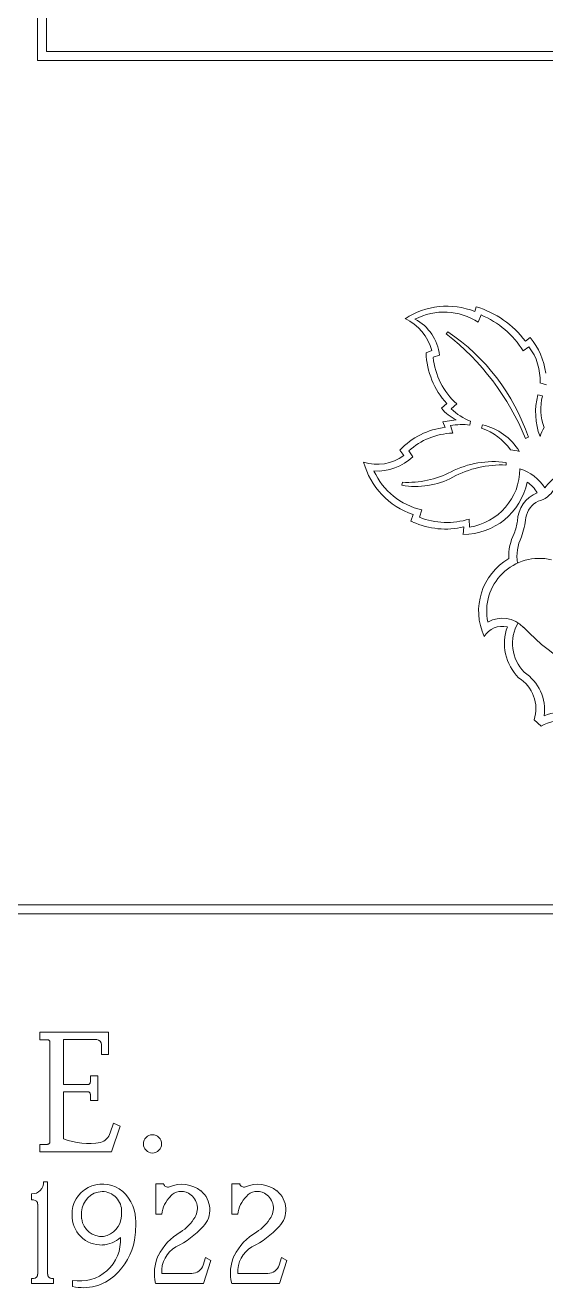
# Model space of a CAD drawing. Header units: inches. Extents: x -27 to 26.9, y -18.7 to 26.
# Drawn here: x -8.03 to -2.59, y 2.58 to 15.77 of the extents above; entities that cross this region are included whole.
import ezdxf

# ---------------------------------------------------------------- set-up
doc = ezdxf.new("R2010")
doc.units = ezdxf.units.IN
doc.header["$MEASUREMENT"] = 0
doc.layers.add('1', color=7, linetype='Continuous')
doc.layers.add('2', color=7, linetype='Continuous')

msp = doc.modelspace()

# ---------------------------------------------------------------- linework, layer by layer
at = {"color": 7, "linetype": 'Continuous', "lineweight": 5}
for p, q in [((-3.266, 12.745), (-3.295, 12.669)), ((-2.767, 12.412), (-2.826, 12.37)), ((-3.7, 12.324), (-3.766, 12.303)), ((-2.583, 12.014), (-2.651, 12.037)), ((-2.672, 11.91), (-2.626, 11.899)), ((-3.679, 11.77), (-3.624, 11.819)), ((-3.521, 11.816), (-3.578, 11.765)), ((-3.378, 11.635), (-3.384, 11.593)), ((-3.586, 11.589), (-3.563, 11.511)), ((-3.261, 11.563), (-3.25, 11.598)), ((-4.114, 11.333), (-4.074, 11.276)), ((-4.021, 11.325), (-3.978, 11.264)), ((-3.885, 10.709), (-3.911, 10.631)), ((-3.976, 10.66), (-4, 10.592)), ((-3.39, 10.613), (-3.387, 10.528)), ((-2.64, 8.448), (-2.713, 8.516)), ((-7.874, 5.172), (-7.874, 5.25)), ((-7.874, 5.25), (-7.157, 5.25)), ((-7.795, 5.172), (-7.874, 5.172)), ((-7.77, 4.104), (-7.77, 5.147)), ((-7.281, 5.173), (-7.626, 5.173)), ((-7.626, 5.173), (-7.626, 4.704)), ((-7.157, 5.25), (-7.157, 5.016)), ((-7.23, 5.016), (-7.23, 5.12)), ((-7.157, 5.016), (-7.23, 5.016)), ((-7.347, 4.729), (-7.347, 4.794)), ((-7.347, 4.794), (-7.269, 4.794)), ((-7.269, 4.794), (-7.269, 4.537)), ((-7.626, 4.704), (-7.373, 4.704)), ((-7.373, 4.627), (-7.626, 4.627)), ((-7.626, 4.627), (-7.626, 4.136)), ((-7.347, 4.537), (-7.347, 4.602)), ((-7.269, 4.537), (-7.347, 4.537)), ((-7.139, 4.2), (-7.105, 4.301)), ((-7.034, 4.268), (-7.125, 4)), ((-7.105, 4.301), (-7.034, 4.268)), ((-7.874, 4), (-7.874, 4.078)), ((-7.874, 4.078), (-7.795, 4.078)), ((-7.125, 4), (-7.874, 4)), ((-7.835, 3.688), (-7.793, 3.688)), ((-7.793, 3.688), (-7.793, 2.72)), ((-6.664, 3.348), (-6.664, 3.667)), ((-6.664, 3.667), (-6.581, 3.667)), ((-5.87, 3.348), (-5.87, 3.667)), ((-5.87, 3.667), (-5.787, 3.667)), ((-7.96, 3.497), (-7.96, 3.561)), ((-7.939, 3.497), (-7.96, 3.497)), ((-7.897, 2.72), (-7.897, 3.454)), ((-7.438, 3.372), (-7.438, 3.299)), ((-7.021, 3.326), (-7.021, 3.372)), ((-6.602, 3.348), (-6.664, 3.348)), ((-5.808, 3.348), (-5.87, 3.348)), ((-6.169, 2.816), (-6.144, 2.896)), ((-6.089, 2.865), (-6.164, 2.625)), ((-6.144, 2.896), (-6.089, 2.865)), ((-5.375, 2.816), (-5.35, 2.896)), ((-5.295, 2.865), (-5.37, 2.625)), ((-5.35, 2.896), (-5.295, 2.865)), ((-7.96, 2.625), (-7.96, 2.677)), ((-7.96, 2.677), (-7.939, 2.677)), ((-7.752, 2.677), (-7.731, 2.677)), ((-7.731, 2.677), (-7.731, 2.625)), ((-7.533, 2.593), (-7.533, 2.657)), ((-6.602, 2.729), (-6.288, 2.729)), ((-5.808, 2.729), (-5.494, 2.729)), ((-7.731, 2.625), (-7.96, 2.625)), ((-6.164, 2.625), (-6.664, 2.625)), ((-5.37, 2.625), (-5.87, 2.625))]:
    msp.add_line(p, q, dxfattribs=at)
at = {"color": 7, "linetype": 'Continuous', "lineweight": 0}
msp.add_circle((-6.698, 4.083), 0.0953, dxfattribs=at)
at = {"color": 7, "linetype": 'Continuous', "lineweight": 5}
for centre, radius, start, end in [((-4.277, 12.242), 0.513, 14.822, 64.9352), ((-3.653, 12.123), 0.653, 56.7825, 117.7175), ((-4.182, 12.272), 0.485, 6.2325, 62.3149), ((-3.635, 11.865), 0.954, 31.9749, 67.2788), ((-3.22, 12.066), 0.57, 357.0903, 37.4006), ((-3.011, 12.379), 0.83, 182.0514, 222.3704), ((-3.009, 12.379), 0.761, 185.7784, 227.7609), ((-1.987, 11.726), 0.71, 164.9738, 200.7698), ((-2.075, 11.762), 0.567, 166.0833, 199.859), ((-3.352, 12.03), 0.418, 218.4092, 245.3324), ((-3.151, 12.202), 0.611, 225.6775, 248.2594), ((-3.553, 10.805), 0.771, 96.4971, 136.7117), ((-3.537, 10.786), 0.725, 92.0633, 131.9861), ((-3.471, 10.97), 0.63, 81.9961, 100.5043), ((-3.471, 10.97), 0.63, 35.56, 70.4746), ((-3.401, 10.987), 0.63, 32.046, 76.2099), ((-2.073, 11.279), 0.609, 151.5127, 161.3474), ((-4.352, 11.654), 0.469, 252.4993, 306.3255), ((-4.352, 11.654), 0.54, 266.4808, 313.7602), ((-3.02, 10.668), 0.67, 76.7701, 84.7913), ((-3.728, 11.413), 0.792, 195.0852, 251.7332), ((-3.728, 11.412), 0.721, 204.3687, 257.4758), ((-3.48, 11.14), 0.619, 278.6032, 359.7262), ((-2.996, 10.692), 0.465, 31.8689, 73.1256), ((-2.216, 10.666), 0.471, 120.5954, 144.7201), ((-2.566, 10.587), 0.32, 110.6438, 179.2768), ((-2.719, 11.032), 0.238, 281.6353, 333.5098), ((-2.566, 10.587), 0.236, 116.4429, 170.1054), ((-3.622, 11.374), 0.868, 244.2509, 245.7878), ((-3.639, 11.327), 0.819, 245.521, 283.6094), ((-3.625, 11.368), 0.791, 248.7943, 287.2441), ((-3.428, 10.667), 0.547, 338.1004, 352.0384), ((-3.612, 10.708), 0.817, 339.7824, 354.363), ((-2.439, 10.223), 0.538, 153.5291, 182.4685), ((-2.438, 10.223), 0.454, 153.534, 189.0562), ((-2.657, 9.651), 0.635, 120.23, 204.7062), ((-2.657, 9.651), 0.551, 76.9135, 191.9667), ((-3.044, 9.27), 0.306, 43.5452, 119.629), ((-2.509, 9.313), 0.429, 149.7381, 224.4976), ((-3.044, 9.27), 0.222, 76.5988, 148.7376), ((-2.509, 9.313), 0.513, 160.2455, 224.516), ((-1.248, 10.955), 2.156, 223.1165, 259.6922), ((-3.08, 8.615), 0.477, 352.7575, 56.2862), ((-3.069, 8.632), 0.375, 341.9438, 58.8494), ((-2.362, 7.965), 0.639, 59.8077, 112.4909), ((-2.365, 7.954), 0.565, 60.1101, 119.0877), ((-7.795, 5.146), 0.0256, 1.3975, 88.6026), ((-7.283, 5.119), 0.0534, 0.9347, 87.6847), ((-7.373, 4.729), 0.0256, 268.6027, 358.6028), ((-7.373, 4.602), 0.0256, 1.3972, 91.3973), ((-7.795, 4.104), 0.0256, 271.3972, 1.3971), ((-7.365, 4.803), 0.716, 248.6038, 279.8642), ((-7.282, 4.241), 0.149, 285.529, 344.0538), ((-7.956, 3.682), 0.121, 268.1838, 2.7257), ((-7.23, 3.352), 0.308, 116.9574, 182.0061), ((-7.215, 3.363), 0.223, 92.44, 177.7478), ((-7.219, 3.343), 0.321, 57.3327, 118.0706), ((-7.227, 3.379), 0.207, 358.0538, 89.204), ((-7.264, 3.291), 0.389, 1.675, 55.9296), ((-6.539, 3.674), 0.043, 188.886, 294.6937), ((-6.392, 3.338), 0.323, 51.4357, 113.4819), ((-6.397, 3.436), 0.151, 60.8883, 139.399), ((-6.408, 3.41), 0.179, 329.5251, 61.8242), ((-6.354, 3.395), 0.255, 316.5755, 50.1104), ((-5.745, 3.674), 0.043, 188.886, 294.6937), ((-5.598, 3.338), 0.323, 51.4357, 113.4819), ((-5.603, 3.436), 0.151, 60.8883, 139.399), ((-5.614, 3.41), 0.179, 329.5251, 61.8242), ((-5.56, 3.395), 0.255, 316.5755, 50.1104), ((-7.94, 3.454), 0.0426, 359.4029, 89.2488), ((-6.267, 3.301), 0.338, 136.3042, 171.9752), ((-5.473, 3.301), 0.338, 136.3042, 171.9752), ((-7.233, 3.331), 0.305, 178.035, 272.3631), ((-7.227, 3.327), 0.212, 187.5868, 274.6402), ((-7.252, 3.344), 0.232, 280.4004, 355.6734), ((-7.825, 3.241), 0.952, 350.1725, 3.6918), ((-6.687, 3.585), 0.509, 303.4378, 328.4732), ((-5.893, 3.585), 0.509, 303.4378, 328.4732), ((-6.872, 3.868), 0.957, 295.9617, 317.3258), ((-6.078, 3.868), 0.957, 295.9617, 317.3258), ((-7.456, 3.074), 0.424, 259.5991, 3.983), ((-7.236, 3.328), 0.302, 273.0369, 312.2246), ((-7.527, 3.191), 0.651, 312.1381, 349.9953), ((-6.109, 2.649), 0.592, 120.2442, 153.3798), ((-5.315, 2.649), 0.592, 120.2442, 153.3798), ((-6.232, 2.732), 0.446, 155.7989, 193.8551), ((-6.303, 2.749), 0.299, 120.1528, 183.762), ((-5.438, 2.732), 0.446, 155.7989, 193.8551), ((-5.509, 2.749), 0.299, 120.1528, 183.762), ((-6.288, 2.854), 0.125, 269.9627, 342.3319), ((-5.494, 2.854), 0.125, 269.9627, 342.3319), ((-7.94, 2.72), 0.0426, 270.7503, 0.598), ((-7.75, 2.72), 0.0426, 179.4244, 267.8482), ((-7.42, 3.064), 0.484, 256.5467, 312.8575)]:
    msp.add_arc(centre, radius, start, end, dxfattribs=at)
at = {"layer": '1', "color": 7, "linetype": 'Continuous', "lineweight": 5}
for p, q in [((-7.898, 20.094), (-7.898, 15.406)), ((-7.804, 20), (-7.804, 15.5)), ((1.09, 15.5), (-7.804, 15.5)), ((0.829, 15.406), (-7.898, 15.406)), ((-3.332, 12.782), (-3.317, 12.831)), ((-2.804, 12.473), (-2.754, 12.511)), ((-3.841, 12.349), (-3.781, 12.373)), ((-3.664, 11.627), (-3.526, 11.65)), ((-3.64, 11.571), (-3.664, 11.627)), ((-3.664, 11.627), (-3.664, 11.627)), ((-3.446, 10.531), (-3.455, 10.451)), ((-1.735, 6.581), (-18, 6.581)), ((-1.733, 6.487), (-18, 6.487))]:
    msp.add_line(p, q, dxfattribs=at)
for centre, radius, start, end in [((-3.624, 12.049), 0.788, 68.2603, 123.5353), ((-3.616, 11.856), 1.02, 37.2366, 72.9226), ((-3.311, 12.047), 0.725, 7.0007, 39.7791), ((-3.455, 11.135), 0.684, 269.9637, 348.4543), ((-2.996, 10.692), 0.372, 31.5759, 55.3664)]:
    msp.add_arc(centre, radius, start, end, dxfattribs=at)
at = {"layer": '2', "color": 7, "linetype": 'Continuous', "lineweight": 5}
for p, q in [((-3.613, 12.57), (-3.63, 12.548)), ((-2.803, 11.455), (-2.773, 11.467)), ((-3.006, 11.177), (-3.006, 11.204)), ((-4.088, 10.998), (-4.094, 10.967))]:
    msp.add_line(p, q, dxfattribs=at)
for centre, radius, start, end in [((-5.263, 10.454), 2.656, 22.1369, 52.0459), ((-4.82, 10.778), 2.16, 18.5955, 56.0371), ((-4.037, 12.016), 1.02, 267.133, 296.6985), ((-3.135, 10.24), 0.973, 82.392, 117.177), ((-3.051, 10.093), 1.085, 87.6535, 118.152), ((-3.947, 11.768), 0.815, 259.6015, 298.1614)]:
    msp.add_arc(centre, radius, start, end, dxfattribs=at)

doc.saveas('drawing.dxf')
